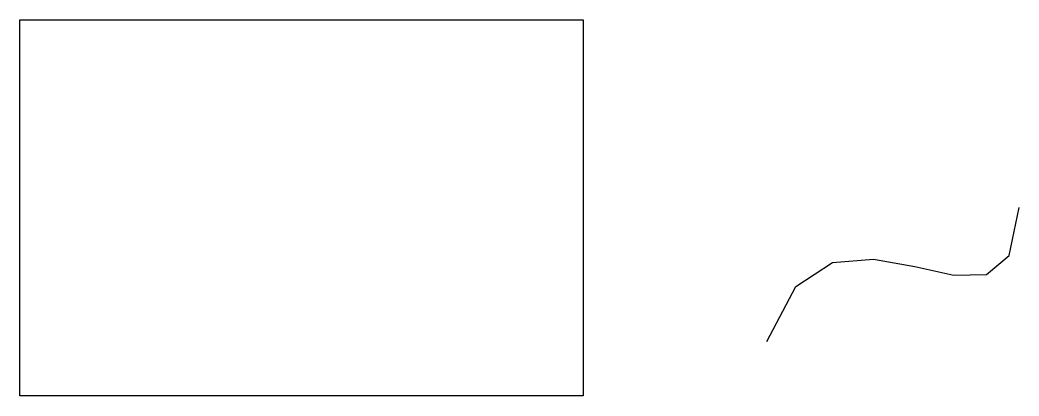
# Model space of a CAD drawing. Header units: millimetres. Extents: x 1.4 to 54.6, y 1.1 to 21.1.
import ezdxf

# ---------------------------------------------------------------- set-up
doc = ezdxf.new("R2010")
doc.units = ezdxf.units.MM

msp = doc.modelspace()

# ---------------------------------------------------------------- linework, layer by layer
at = {"elevation": 5}
msp.add_lwpolyline([(1.36, 21.125), (31.36, 21.125), (31.36, 1.125), (1.36, 1.125)], close=True, dxfattribs=at)
msp.add_lwpolyline([(41.145, 4.03), (42.686, 6.943), (44.637, 8.226), (46.812, 8.406), (49.027, 8.009), (51.095, 7.559), (52.831, 7.583), (54.051, 8.605), (54.568, 11.152)])

doc.saveas('drawing.dxf')
